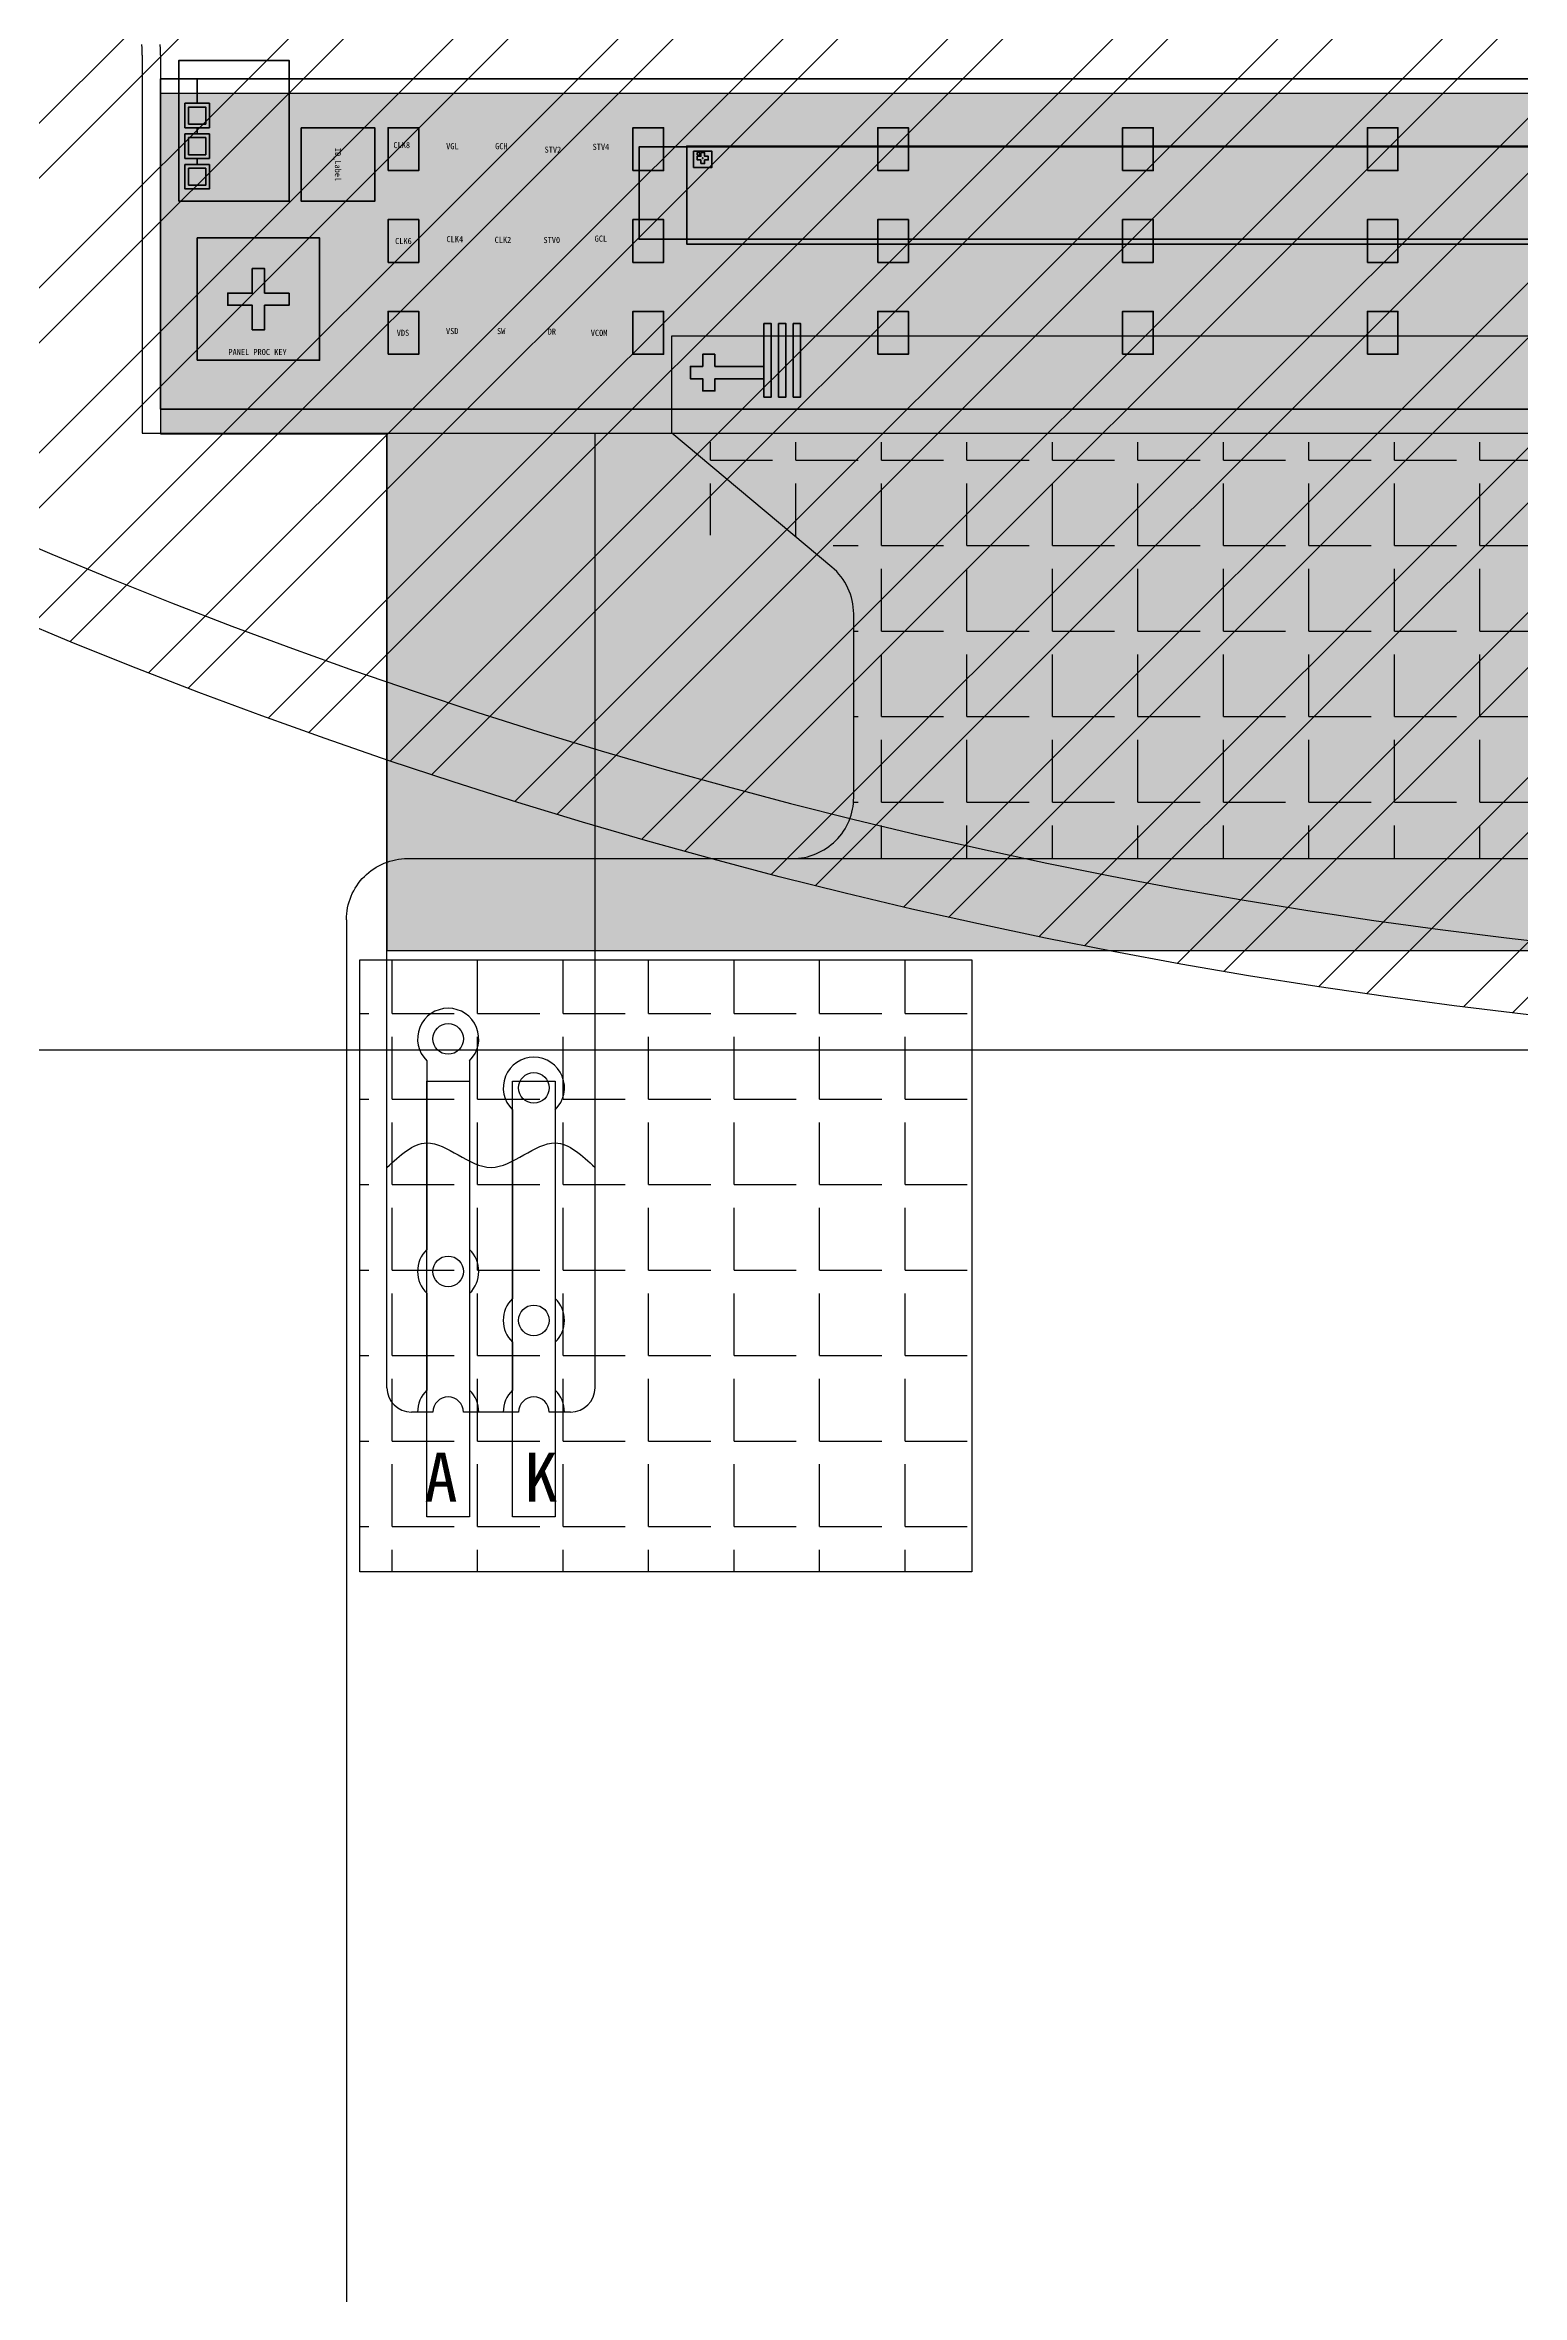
# Model space of a CAD drawing. Header units: millimetres. Extents: x 6268 to 6857, y -7375 to -6958.
# Drawn here: x 6381.34 to 6393.41, y -7212.56 to -7194.17 of the extents above; entities that cross this region are included whole.
import ezdxf
from ezdxf.enums import TextEntityAlignment as Align

# ---------------------------------------------------------------- set-up
doc = ezdxf.new("R2010")
doc.units = ezdxf.units.MM
doc.header["$LTSCALE"] = 32.67
doc.header["$PDMODE"] = 3
doc.header["$PDSIZE"] = 0.3125
doc.layers.get('0').update_dxf_attribs({"linetype": 'CONTINUOUS'})
doc.layers.get('Defpoints').update_dxf_attribs({"linetype": 'CONTINUOUS'})
for name, color, linetype in [('BL', 11, 'CONTINUOUS'), ('FPC', 5, 'CONTINUOUS'), ('ITO', 3, 'CONTINUOUS'), ('ITO.drawing', 3, 'CONTINUOUS'), ('L31.drawing', 2, 'CONTINUOUS'), ('L59.drawing', 7, 'CONTINUOUS'), ('LCD_FPC', 22, 'CONTINUOUS')]:
    doc.layers.add(name, color=color, linetype=linetype)
for name, color, linetype, lineweight in [('GATE.drawing', 3, 'CONTINUOUS', 100), ('hardFence.critical', 211, 'CONTINUOUS', 100), ('L190.P9', 7, 'CONTINUOUS', 100), ('LAYOUT.drawing', 140, 'CONTINUOUS', 100), ('OUTLINE.drawing', 190, 'CONTINUOUS', 100)]:
    doc.layers.add(name, color=color, linetype=linetype, lineweight=lineweight)
doc.styles.get("Standard").update_dxf_attribs({"font": 'txt', "width": 0.8})
doc.styles.add('宋', font='SimSun.ttf')
doc.styles.add('黑体', font='simhei.ttf')
doc.dimstyles.new('HJ', dxfattribs={"dimtxt": 3.5, "dimasz": 3.5, "dimexe": 1, "dimexo": 0.625, "dimgap": 0.5, "dimtad": 1, "dimtxsty": '黑体', "dimcen": 3.5, "dimclrd": 4, "dimclre": 4, "dimclrt": 4, "dimadec": 0, "dimazin": 0, "dimtfac": 1, "dimtmove": 0, "dimatfit": 3, "dimfxl": 1, "dimarcsym": 0})

# ---------------------------------------------------------------- blocks, each defined once
blk = doc.blocks.new('z_et_pad_unit')
at = {"layer": 'OUTLINE.drawing', "color": 3, "linetype": 'Continuous', "lineweight": 100}
blk.add_lwpolyline([(0, 0), (250, 0), (250, 350), (0, 350)], close=True, dxfattribs=at)
blk = doc.blocks.new('ST7701S_pad_location_Name_out_line')
at = {"layer": 'L59.drawing', "color": 4, "linetype": 'Continuous', "lineweight": 100}
blk.add_lwpolyline([(-12000, -400), (12000, -400), (12000, 400), (-12000, 400)], close=True, dxfattribs=at)
blk.add_lwpolyline([(-12000, -400), (12000, -400), (12000, 400), (-12000, 400)], close=True, dxfattribs=at)
blk.add_lwpolyline([(-12000, -400), (12000, -400), (12000, 400), (-12000, 400)], close=True, dxfattribs=at)
blk = doc.blocks.new('align_r')
at = {"layer": 'L31.drawing'}
for points in [[(-0.015, -0.045), (-0.015, -0.015), (-0.045, -0.015), (-0.045, 0.015), (-0.015, 0.015), (-0.015, 0.045), (0.015, 0.045), (0.015, 0.015), (0.045, 0.015), (0.045, -0.015), (0.015, -0.015), (0.015, -0.045), (-0.015, -0.045)], [(0.025, 0.025), (0.045, 0.025), (0.045, 0.045), (0.025, 0.045), (0.025, 0.025)]]:
    blk.add_lwpolyline(points, close=True, dxfattribs=at)
at = {"layer": 'L59.drawing'}
blk.add_lwpolyline([(-0.055, -0.055), (0.055, -0.055), (0.055, 0.055), (-0.055, 0.055), (-0.055, -0.055)], close=True, dxfattribs=at)
blk = doc.blocks.new('align_l')
at = {"layer": 'L31.drawing'}
for points in [[(-0.015, -0.045), (-0.015, -0.015), (-0.045, -0.015), (-0.045, 0.015), (-0.015, 0.015), (-0.015, 0.045), (0.015, 0.045), (0.015, 0.015), (0.045, 0.015), (0.045, -0.015), (0.015, -0.015), (0.015, -0.045), (-0.015, -0.045)], [(-0.045, 0.025), (-0.025, 0.025), (-0.025, 0.045), (-0.045, 0.045), (-0.045, 0.025)]]:
    blk.add_lwpolyline(points, close=True, dxfattribs=at)
at = {"layer": 'L59.drawing'}
blk.add_lwpolyline([(-0.055, -0.055), (0.055, -0.055), (0.055, 0.055), (-0.055, 0.055), (-0.055, -0.055)], close=True, dxfattribs=at)
blk = doc.blocks.new('ST7701S_pad_location_Name_pad_location')
at = {"color": 1, "linetype": 'Continuous', "lineweight": 100}
for name, p in [('ST7701S_pad_location_Name_out_line', (0, 0)), ('align_l', (-11870, 302)), ('align_r', (11870, 302))]:
    blk.add_blockref(name, p, dxfattribs=at)
blk = doc.blocks.new('A_MARK')
at = {"layer": 'hardFence.critical', "color": 211, "linetype": 'Continuous', "lineweight": 100}
for points in [[(-75, -75), (75, -75), (75, 56), (-75, 56)], [(-15, -45), (-15, -15), (-45, -15), (-45, 15), (-15, 15), (-15, 45), (15, 45), (15, 15), (45, 15), (45, -15), (15, -15), (15, -45)], [(-45, 25), (-25, 25), (-25, 45), (-45, 45)], [(-2, 0), (0, 0), (0, 2), (-2, 2)], [(-2, -2), (0, -2), (0, 0), (-2, 0)], [(0, 0), (2, 0), (2, 2), (0, 2)], [(0, -2), (2, -2), (2, 0), (0, 0)]]:
    blk.add_lwpolyline(points, close=True, dxfattribs=at)
blk = doc.blocks.new('JD9162_PAD')
at = {"layer": 'L190.P9', "color": 7, "linetype": 'Continuous', "lineweight": 100}
blk.add_lwpolyline([(-12390, -377), (12390, -377), (12390, 377), (-12390, 377)], close=True, dxfattribs=at)
at = {"color": 1, "linetype": 'Continuous', "lineweight": 100}
blk.add_blockref('A_MARK', (-11870, 285), dxfattribs=at)
at = {"color": 1, "linetype": 'Continuous', "lineweight": 100, "xscale": -1}
blk.add_blockref('A_MARK', (11870, 285), dxfattribs=at)
blk = doc.blocks.new('fpc_pad')
at = {"layer": 'OUTLINE.drawing', "color": 3, "linetype": 'Continuous', "lineweight": 100}
blk.add_lwpolyline([(0, 0), (60, 0), (60, 600), (0, 600)], close=True, dxfattribs=at)
blk = doc.blocks.new('fpc_pad_dummy')
at = {"layer": 'OUTLINE.drawing', "color": 3, "linetype": 'Continuous', "lineweight": 100}
blk.add_lwpolyline([(0, 0), (60, 0), (60, 600), (0, 600)], close=True, dxfattribs=at)
blk = doc.blocks.new('fpc_mark')
at = {"layer": 'GATE.drawing', "color": 3, "linetype": 'Continuous', "lineweight": 100}
blk.add_lwpolyline([(200, 300), (100, 300), (100, 200), (0, 200), (0, 100), (100, 100), (100, 0), (200, 0), (200, 100), (600, 100), (600, 200), (200, 200)], close=True, dxfattribs=at)
blk = doc.blocks.new('fpc_all')
at = {"color": 1, "linetype": 'Continuous', "lineweight": 100}
for name, p in [('fpc_pad', (1080.6, 0.6)), ('fpc_pad_dummy', (1200.6, 0.6)), ('fpc_pad_dummy', (23640.6, 0.6)), ('fpc_pad', (23760.6, 0.6)), ('fpc_mark', (480.6, 50.6))]:
    blk.add_blockref(name, p, dxfattribs=at)
at = {"color": 1, "linetype": 'Continuous', "lineweight": 100, "row_count": 1, "column_count": 186, "row_spacing": 601.2, "column_spacing": 120}
blk.add_blockref('fpc_pad', (1320.6, 0.6), dxfattribs=at)
at = {"color": 1, "linetype": 'Continuous', "lineweight": 100, "xscale": -1}
blk.add_blockref('fpc_mark', (24420.6, 50.6), dxfattribs=at)
blk = doc.blocks.new('align_mark_unit_Panel')
at = {"layer": 'GATE.drawing', "color": 3, "linetype": 'Continuous', "lineweight": 100}
blk.add_lwpolyline([(250, 50), (50, 50), (50, 250), (-50, 250), (-50, 50), (-250, 50), (-250, -50), (-50, -50), (-50, -250), (50, -250), (50, -50), (250, -50)], close=True, dxfattribs=at)
at = {"layer": 'OUTLINE.drawing', "color": 5, "linetype": 'Continuous', "lineweight": 100}
blk.add_lwpolyline([(-500, -500), (500, -500), (500, 500), (-500, 500)], close=True, dxfattribs=at)
at = {"layer": 'OUTLINE.drawing', "color": 6, "linetype": 'Continuous', "lineweight": 100}
blk.add_text('PANEL PROC KEY', height=50, dxfattribs=at).set_placement((-7, -432.1), align=Align.MIDDLE_CENTER)
blk = doc.blocks.new('ag_pad')
at = {"layer": 'GATE.drawing', "color": 3, "linetype": 'Continuous', "lineweight": 100}
for points in [[(-500, -725), (400, -725), (400, 275), (-350, 275), (-350, 75), (-250, 75), (-250, -125), (-350, -125), (-350, -175), (-250, -175), (-250, -375), (-350, -375), (-350, -425), (-250, -425), (-250, -625), (-450, -625), (-450, -425), (-350, -425), (-350, -375), (-450, -375), (-450, -175), (-350, -175), (-350, -125), (-450, -125), (-450, 75), (-350, 75), (-350, 275), (-500, 275)], [(-420, -95), (-280, -95), (-280, 45), (-420, 45)], [(-420, -345), (-280, -345), (-280, -205), (-420, -205)], [(-420, -595), (-280, -595), (-280, -455), (-420, -455)]]:
    blk.add_lwpolyline(points, close=True, dxfattribs=at)
at = {"layer": 'ITO.drawing', "color": 5, "linetype": 'Continuous', "lineweight": 100}
blk.add_lwpolyline([(-500, -725), (400, -725), (400, 425), (-500, 425)], close=True, dxfattribs=at)
at = {"layer": 'OUTLINE.drawing', "color": 190, "linetype": 'Continuous', "lineweight": 100}
blk.add_lwpolyline([(-500, -725), (400, -725), (400, 275), (-500, 275)], close=True, dxfattribs=at)
blk = doc.blocks.new('z_panel_id_shuzi')
at = {"layer": 'OUTLINE.drawing', "color": 5, "linetype": 'Continuous', "lineweight": 100}
blk.add_lwpolyline([(-200, -260), (400, -260), (400, 340), (-200, 340)], close=True, dxfattribs=at)
at = {"layer": 'OUTLINE.drawing', "color": 6, "linetype": 'Continuous', "lineweight": 100}
blk.add_text('ID_Label', height=50, dxfattribs=at).set_placement((99.99, 40), align=Align.MIDDLE_CENTER)
blk = doc.blocks.new('lcd1')
at = {"layer": 'LAYOUT.drawing', "color": 4, "linetype": 'Continuous', "lineweight": -3}
blk.add_lwpolyline([(492.809, -94.945), (492.811, -94.974), (492.812, -95.004), (492.814, -95.033), (492.815, -95.062), (492.817, -95.092), (492.818, -95.121), (492.821, -95.18), (492.822, -95.209), (492.823, -95.239), (492.824, -95.268), (492.825, -95.298), (492.826, -95.327), (492.827, -95.356), (492.828, -95.386), (492.829, -95.445), (492.83, -95.474), (492.831, -95.503), (492.831, -95.533), (492.832, -95.562), (492.832, -95.592), (492.832, -95.621), (492.833, -95.65), (492.833, -95.68), (492.833, -95.709), (492.833, -95.739), (492.833, -95.768), (492.833, -95.798), (492.833, -109.845), (655.833, -109.845)], dxfattribs=at)
blk.add_lwpolyline([(492.809, -94.945), (492.811, -94.974), (492.812, -95.004), (492.814, -95.033), (492.815, -95.062), (492.817, -95.092), (492.818, -95.121), (492.821, -95.18), (492.822, -95.209), (492.823, -95.239), (492.824, -95.268), (492.825, -95.298), (492.826, -95.327), (492.827, -95.356), (492.828, -95.386), (492.829, -95.445), (492.83, -95.474), (492.831, -95.503), (492.831, -95.533), (492.832, -95.562), (492.832, -95.592), (492.832, -95.621), (492.833, -95.65), (492.833, -95.68), (492.833, -95.709), (492.833, -95.739), (492.833, -95.768), (492.833, -95.798), (492.833, -109.845), (655.833, -109.845)], dxfattribs=at)
at = {"layer": 'LAYOUT.drawing', "color": 4, "linetype": 'Continuous', "lineweight": 0}
blk.add_lwpolyline([(492.809, -94.945), (492.811, -94.974), (492.812, -95.004), (492.814, -95.033), (492.815, -95.062), (492.817, -95.092), (492.818, -95.121), (492.821, -95.18), (492.822, -95.209), (492.823, -95.239), (492.824, -95.268), (492.825, -95.298), (492.826, -95.327), (492.827, -95.356), (492.828, -95.386), (492.829, -95.445), (492.83, -95.474), (492.831, -95.503), (492.831, -95.533), (492.832, -95.562), (492.832, -95.592), (492.832, -95.621), (492.833, -95.65), (492.833, -95.68), (492.833, -95.709), (492.833, -95.739), (492.833, -95.768), (492.833, -95.798), (492.833, -96.345), (655.833, -96.345)], dxfattribs=at)
at = {"layer": 'LAYOUT.drawing', "color": 140, "linetype": 'Continuous', "lineweight": 100}
blk.add_lwpolyline([(492.833, -109.845), (655.833, -109.845), (655.833, -96.345), (492.833, -96.345)], close=True, dxfattribs=at)
blk.add_lwpolyline([(492.833, -96.345), (655.833, -96.345)], dxfattribs=at)
at = {"color": 1, "linetype": 'Continuous', "lineweight": 100, "yscale": 0.005000000000000001, "zscale": 0.005000000000000001}
for name, p, xscale in [('ag_pad', (496.083, -97.72), 0.005000000000000001), ('JD9162_PAD', (574.333, -101.01), -0.005000000000000001), ('ST7701S_pad_location_Name_pad_location', (574.333, -101.095), -0.005000000000000001), ('align_mark_unit_Panel', (496.833, -105.345), 0.005000000000000001), ('fpc_all', (512.08, -109.348), 0.005000000000000001)]:
    blk.add_blockref(name, p, dxfattribs=dict(at, xscale=xscale))
at = {"color": 1, "linetype": 'Continuous', "lineweight": 100, "xscale": 0.005000000000000001, "yscale": 0.005000000000000001, "zscale": 0.005000000000000001, "rotation": 270}
blk.add_blockref('z_panel_id_shuzi', (499.883, -99.345), dxfattribs=at)
at = {"color": 1, "linetype": 'Continuous', "lineweight": 100, "xscale": 0.005000000000000001, "yscale": 0.005000000000000001, "zscale": 0.005000000000000001, "row_count": 1, "column_count": 5, "row_spacing": 3.500000000000001, "column_spacing": 2}
for p in [(502.133, -100.095), (502.133, -103.845), (502.133, -107.595)]:
    blk.add_blockref('z_et_pad_unit', p, dxfattribs=at)
at = {"layer": 'OUTLINE.drawing', "color": 6, "linetype": 'Continuous', "lineweight": 100}
for s, p in [('CLK8', (502.689, -99.051)), ('VGL', (504.758, -99.095)), ('GCH', (506.758, -99.095)), ('STV2', (508.863, -99.237)), ('STV4', (510.825, -99.122)), ('CLK6', (502.758, -102.97)), ('CLK4', (504.857, -102.893)), ('CLK2', (506.822, -102.922)), ('STV0', (508.818, -102.93)), ('GCL', (510.822, -102.872)), ('VDS', (502.738, -106.72)), ('VSD', (504.75, -106.651)), ('SW', (506.75, -106.651)), ('DR', (508.82, -106.671)), ('VCOM', (510.75, -106.723))]:
    blk.add_text(s, height=0.25, dxfattribs=at).set_placement(p, align=Align.MIDDLE_CENTER)
blk = doc.blocks.new('*D278')
at = {"color": 4, "lineweight": -2, "transparency": 16777216}
for p, q in [((6376.256, -7202.387), (6308.046, -7202.387)), ((6309.046, -7237.854), (6309.046, -7205.887)), ((6392.507, -7241.354), (6308.046, -7241.354))]:
    blk.add_line(p, q, dxfattribs=at)
at = {"color": 4, "transparency": 16777216}
for points in [[(6308.463, -7205.887), (6309.63, -7205.887), (6309.046, -7202.387)], [(6308.463, -7237.854), (6309.63, -7237.854), (6309.046, -7241.354)]]:
    blk.add_solid(points, dxfattribs=at)
at = {"layer": 'Defpoints', "color": 0, "transparency": 16777216}
for p in [(6309.046, -7202.387), (6376.881, -7202.387), (6393.132, -7241.354)]:
    blk.add_point(p, dxfattribs=at)
at = {"color": 4, "transparency": 16777216, "insert": (6306.501, -7233.572), "char_height": 3.5, "attachment_point": 5, "rotation": 90, "style": '黑体'}
blk.add_mtext('38,97%%P0.5', dxfattribs=at)
blk = doc.blocks.new('HSD')
at = {"layer": 'LAYOUT.drawing', "color": 0, "lineweight": -2, "elevation": 0}
blk.add_lwpolyline([(1370.244, 303.328), (1370.244, 303.323), (1370.244, 303.317), (1370.245, 303.312), (1370.245, 303.306), (1370.245, 303.301), (1370.245, 303.295), (1370.246, 303.289), (1370.246, 303.278), (1370.246, 303.273), (1370.247, 303.267), (1370.247, 303.261), (1370.247, 303.256), (1370.247, 303.25), (1370.247, 303.245), (1370.248, 303.239), (1370.248, 303.228), (1370.248, 303.222), (1370.248, 303.217), (1370.248, 303.211), (1370.248, 303.206), (1370.248, 303.2), (1370.248, 303.194), (1370.248, 303.189), (1370.248, 303.183), (1370.249, 303.178), (1370.249, 303.172), (1370.249, 303.166), (1370.249, 303.161), (1370.249, 300.152), (1403.149, 300.152)], dxfattribs=at)
blk = doc.blocks.new('JFD')
at = {"layer": 'LCD_FPC', "color": 30}
for p, q in [((1372.249, 292.352), (1372.249, 300.152)), ((1373.949, 292.352), (1373.949, 300.152)), ((1372.574, 295.023), (1372.574, 293.48)), ((1372.924, 295.023), (1372.924, 293.48)), ((1373.274, 294.623), (1373.274, 293.08)), ((1373.624, 294.623), (1373.624, 293.08)), ((1372.574, 293.123), (1372.574, 292.33)), ((1372.924, 293.123), (1372.924, 292.33)), ((1373.274, 292.723), (1373.274, 292.33)), ((1373.624, 292.723), (1373.624, 292.33)), ((1372.624, 292.152), (1372.449, 292.152)), ((1373.324, 292.152), (1372.874, 292.152)), ((1373.749, 292.152), (1373.574, 292.152))]:
    blk.add_line(p, q, dxfattribs=at)
for centre in [(1372.749, 295.202), (1373.449, 294.802), (1372.749, 293.302), (1373.449, 292.902)]:
    blk.add_circle(centre, 0.125, dxfattribs=at)
for centre, radius, start, end in [((1372.749, 295.202), 0.25, 314.427, 225.573), ((1373.449, 294.802), 0.25, 314.427, 225.573), ((1372.749, 293.302), 0.25, 134.427, 225.573), ((1372.749, 293.302), 0.25, 314.427, 45.573), ((1373.449, 292.902), 0.25, 134.427, 225.573), ((1373.449, 292.902), 0.25, 314.427, 45.573), ((1372.449, 292.352), 0.2, 180, 270), ((1373.749, 292.352), 0.2, 270, 0), ((1372.749, 292.152), 0.25, 134.427, 180), ((1372.749, 292.152), 0.125, 0, 180), ((1372.749, 292.152), 0.25, 360, 45.573), ((1373.449, 292.152), 0.25, 134.427, 180), ((1373.449, 292.152), 0.125, 0, 180), ((1373.449, 292.152), 0.25, 360, 45.573)]:
    blk.add_arc(centre, radius, start, end, dxfattribs=at)
blk.add_spline([(1372.249, 294.152), (1372.574, 294.352), (1373.099, 294.152), (1373.624, 294.352), (1373.949, 294.152)], degree=3, dxfattribs=at)
at = {"color": 0}
blk.add_blockref('HSD', (0, 0), dxfattribs=at)
at = {"layer": 'FPC', "color": 7, "lineweight": 5, "char_height": 0.4, "width": 0.62014, "style": '宋'}
for s, insert, attachment_point in [('A', (1372.554, 291.821), 1), ('K', (1373.644, 291.821), 3)]:
    blk.add_mtext(s, dxfattribs=dict(at, insert=insert, attachment_point=attachment_point))
blk = doc.blocks.new('dfasdsadasd')
at = {"layer": 'BL'}
h = blk.add_hatch(dxfattribs=at)
h.set_pattern_fill('MUDST', color=253, scale=0.02, style=0)
h.paths.add_polyline_path([(3844.164, -24.308), (3844.164, -27.088), (3846.014, -27.088), (3846.014, -31.31), (3874.074, -31.31), (3874.074, -27.088), (3876.834, -27.088), (3876.834, -24.308)])
at = {"layer": 'BL', "color": 253}
for p, q in [((3876.834, -24.308), (3844.164, -24.308)), ((3844.164, -24.314), (3844.164, -27.088)), ((3876.834, -27.088), (3876.834, -24.314)), ((3844.164, -27.088), (3846.014, -27.088)), ((3846.014, -27.088), (3846.014, -31.31)), ((3874.074, -27.088), (3876.834, -27.088)), ((3874.074, -31.31), (3874.074, -27.088)), ((3846.014, -31.31), (3874.074, -31.31))]:
    blk.add_line(p, q, dxfattribs=at)
blk = doc.blocks.new('A$C5AF141BB')
at = {"layer": 'BL'}
blk.add_blockref('dfasdsadasd', (-3860.464, 22.188), dxfattribs=at)
blk = doc.blocks.new('*D288')
at = {"color": 4, "lineweight": -2, "transparency": 16777216}
for p, q in [((6397.961, -7112.387), (6308.046, -7112.387)), ((6309.046, -7198.887), (6309.046, -7115.887)), ((6397.961, -7202.387), (6308.046, -7202.387))]:
    blk.add_line(p, q, dxfattribs=at)
at = {"color": 4, "transparency": 16777216}
for points in [[(6308.463, -7115.887), (6309.63, -7115.887), (6309.046, -7112.387)], [(6308.463, -7198.887), (6309.63, -7198.887), (6309.046, -7202.387)]]:
    blk.add_solid(points, dxfattribs=at)
at = {"layer": 'Defpoints', "color": 0, "transparency": 16777216}
for p in [(6309.046, -7112.387), (6398.586, -7112.387), (6398.586, -7202.387)]:
    blk.add_point(p, dxfattribs=at)
at = {"color": 4, "transparency": 16777216, "insert": (6306.708, -7158.324), "char_height": 3.5, "attachment_point": 5, "rotation": 90, "style": '黑体'}
blk.add_mtext('LENS OD 90%%P0.05', dxfattribs=at)

msp = doc.modelspace()

# ---------------------------------------------------------------- hatches: boundary and pattern name
h = msp.add_hatch()
h.set_pattern_fill('ANGLE', color=3, scale=0.1)
h.set_pattern_definition([(0, (5531.81354, -7473.4747), (0, 0.6985), [0.508, -0.1905]), (90, (5531.81354, -7473.4747), (-0.6985, 4e-17), [0.508, -0.1905])])
h.paths.add_polyline_path([(6386.728, -7198.166, 0.086991), (6386.864, -7198.19), (6387.549, -7198.19, -0.414214), (6387.949, -7198.59), (6387.949, -7200.322, -0.414214), (6387.449, -7200.822), (6411.201, -7200.822, -0.414214), (6410.701, -7200.322), (6410.701, -7197.42), (6386.729, -7197.42)])
h.paths.add_polyline_path([(6395.664, -7198.181), (6395.664, -7199.767), (6400.633, -7199.767), (6400.633, -7198.181)], flags=24)
h = msp.add_hatch()
h.set_pattern_fill('ANGLE', color=2, scale=0.1)
h.set_pattern_definition([(0, (5571.1235, -7472.4092), (0, 0.6985), [0.508, -0.1905]), (90, (5571.1235, -7472.4092), (-0.6985, 4e-17), [0.508, -0.1905])])
h.paths.add_polyline_path([(6388.913, -7201.65), (6383.913, -7201.65), (6383.913, -7206.65), (6388.913, -7206.65)])
at = {"layer": 'ITO', "true_color": 0x000000}
h = msp.add_hatch(dxfattribs=at)
h.set_pattern_fill('ANSI32', color=18, scale=0.1)
h.set_pattern_definition([(45, (1554.0589, 187.5091), (-0.67351921, 0.67351921), []), (45, (1554.5079, 187.5091), (-0.67351921, 0.67351921), [])])
h.paths.add_polyline_path([(6353.586, -7157.387, 1), (6443.586, -7157.387, 1)])
h.paths.add_polyline_path([(6433.85, -7157.387, -1), (6363.322, -7157.387, -1)], flags=16)

# ---------------------------------------------------------------- linework, layer by layer
at = {"color": 30, "lineweight": -3}
msp.add_line((6386.464, -7197.151), (6410.701, -7197.151), dxfattribs=at)
at = {"color": 0}
msp.add_line((6387.449, -7200.822), (6411.201, -7200.822), dxfattribs=at)
at = {"color": 30, "lineweight": -3}
msp.add_lwpolyline([(6383.805, -7201.322, -0.414214), (6384.305, -7200.822), (6387.449, -7200.822, 0.414214), (6387.949, -7200.322), (6387.949, -7198.823, 0.221971), (6387.77, -7198.44), (6386.464, -7197.347), (6386.464, -7196.551), (6410.701, -7196.551), (6410.701, -7200.322, 0.414214), (6411.201, -7200.822)], format="xyb", dxfattribs=at)
at = {"color": 2}
msp.add_lwpolyline([(6383.913, -7201.65), (6388.913, -7201.65), (6388.913, -7206.65), (6383.913, -7206.65)], close=True, dxfattribs=at)
at = {"color": 2, "lineweight": -3}
for points in [[(6384.811, -7206.202), (6384.461, -7206.202), (6384.461, -7202.642), (6384.811, -7202.642)], [(6385.511, -7206.202), (6385.161, -7206.202), (6385.161, -7202.642), (6385.511, -7202.642)]]:
    msp.add_lwpolyline(points, close=True, dxfattribs=at)
at = {"layer": 'ITO', "color": 30}
msp.add_lwpolyline([(6383.805, -7201.322), (6383.805, -7212.762, 0.414214), (6384.305, -7213.262), (6390.344, -7213.262, -0.414214), (6390.844, -7213.762), (6390.844, -7241.154, 0.414214), (6391.044, -7241.354), (6406.144, -7241.354, 0.414214), (6406.344, -7241.154), (6406.344, -7213.762, -0.414214), (6406.844, -7213.262), (6414.179, -7213.262, 0.414214), (6414.679, -7212.762), (6414.679, -7201.322, 0.414214), (6414.179, -7200.822), (6411.201, -7200.822)], format="xyb", dxfattribs=at)
at = {"layer": 'ITO', "color": 251, "true_color": 0x636466}
msp.add_circle((6398.586, -7157.387), 45, dxfattribs=at)
at = {"layer": 'ITO', "color": 7, "true_color": 0xffffff}
msp.add_arc((6398.586, -7157.387), 44.4, 5.1688, 354.8312, dxfattribs=at)

# ---------------------------------------------------------------- block references
at = {"color": 0}
for name, p in [('JFD', (5011.887, -7497.498)), ('A$C5AF141BB', (6398.586, -7192.451))]:
    msp.add_blockref(name, p, dxfattribs=at)
at = {"color": 6, "lineweight": -3, "xscale": 0.1999999999998181, "yscale": 0.1999999999998181, "zscale": 0.1999999999998181}
msp.add_blockref('lcd1', (6283.719, -7175.182), dxfattribs=at)

# ---------------------------------------------------------------- dimensions: what is measured, and where the dimension line sits
at = {"color": 1}
for base, p1, p2, angle, text, picture, middle in [((6309.046, -7112.387), (6398.586, -7202.387), (6398.586, -7112.387), 270, 'LENS OD <>%%P0.05', '*D288', (6309.046, -7158.324)), ((6309.046, -7202.387), (6393.132, -7241.354), (6376.881, -7202.387), 90, '<>%%P0.5', '*D278', (6309.046, -7233.572))]:
    dim = msp.add_linear_dim(base=base, p1=p1, p2=p2, angle=angle, text=text, dimstyle='HJ', dxfattribs=at)
    dim.commit()
    dim.dimension.update_dxf_attribs({"geometry": picture, "text_midpoint": middle, "dimtype": 160})

doc.saveas('drawing.dxf')
